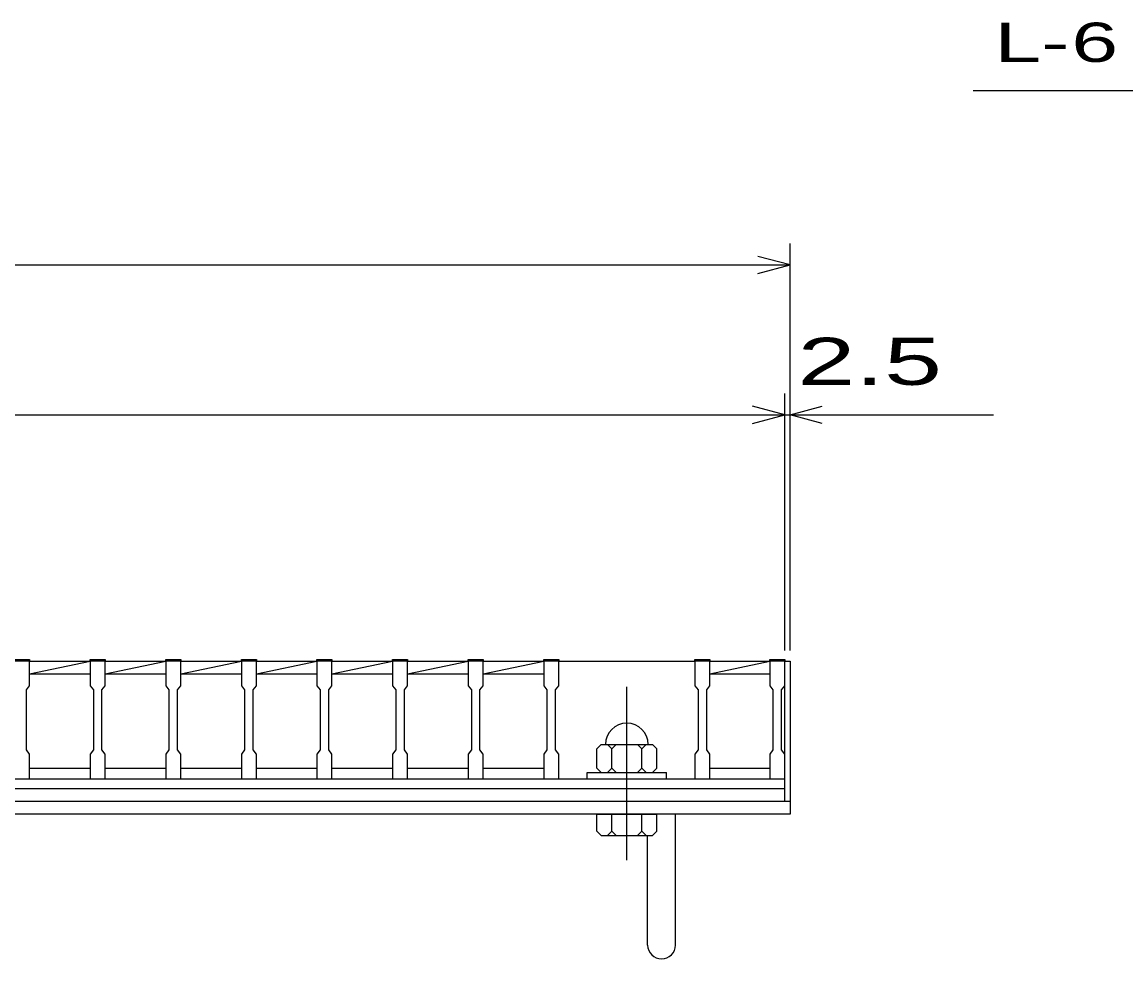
# Model space of a CAD drawing. Units: millimetres, scale not verified. Extents: x -1820 to 1731, y -1282 to 1054.
# Drawn here: x -709 to -194, y -637 to -199 of the extents above; entities that cross this region are included whole.
import ezdxf
from ezdxf.enums import TextEntityAlignment as Align

# ---------------------------------------------------------------- set-up
doc = ezdxf.new("R2010")
doc.units = ezdxf.units.MM
doc.header["$LTSCALE"] = 10
doc.linetypes.add('CHAIN', pattern=[18.5, 12, -1.5, 3.5, -1.5])
for name, color, linetype, lineweight in [('16', 3, 'Continuous', 25), ('19', 6, 'Continuous', 25), ('22', 4, 'Continuous', 25)]:
    doc.layers.add(name, color=color, linetype=linetype, lineweight=lineweight)
doc.styles.add('ベクトル', font='')
doc.styles.get('ベクトル').set_extended_font_data('ベクトル')

msp = doc.modelspace()

# ---------------------------------------------------------------- linework, layer by layer
at = {"layer": '16'}
for p, q in [((-712.6, -496.8), (-705.6, -496.8)), ((-705.6, -497.5), (-712.6, -497.5)), ((-705.6, -496.8), (-705.6, -497.5)), ((-705.6, -509), (-705.6, -497.5)), ((-705.6, -497.5), (-677.3, -497.5)), ((-705.6, -503.5), (-677.3, -497.5)), ((-677.3, -497.5), (-677.3, -496.8)), ((-677.3, -496.8), (-670.3, -496.8)), ((-677.3, -497.5), (-677.3, -509)), ((-670.3, -497.5), (-677.3, -497.5)), ((-670.3, -496.8), (-670.3, -497.5)), ((-670.3, -509), (-670.3, -497.5)), ((-670.3, -497.5), (-642, -497.5)), ((-670.3, -503.5), (-642, -497.5)), ((-642, -497.5), (-642, -496.8)), ((-642, -496.8), (-635, -496.8)), ((-642, -497.5), (-642, -509)), ((-635, -497.5), (-642, -497.5)), ((-635, -496.8), (-635, -497.5)), ((-635, -509), (-635, -497.5)), ((-635, -497.5), (-606.7, -497.5)), ((-635, -503.5), (-606.7, -497.5)), ((-606.7, -497.5), (-606.7, -496.8)), ((-606.7, -496.8), (-599.7, -496.8)), ((-606.7, -497.5), (-606.7, -509)), ((-599.7, -497.5), (-606.7, -497.5)), ((-599.7, -496.8), (-599.7, -497.5)), ((-599.7, -509), (-599.7, -497.5)), ((-599.7, -497.5), (-571.4, -497.5)), ((-599.7, -503.5), (-571.4, -497.5)), ((-571.4, -497.5), (-571.4, -496.8)), ((-571.4, -496.8), (-564.4, -496.8)), ((-571.4, -497.5), (-571.4, -509)), ((-564.4, -497.5), (-571.4, -497.5)), ((-564.4, -496.8), (-564.4, -497.5)), ((-564.4, -509), (-564.4, -497.5)), ((-564.4, -497.5), (-536.1, -497.5)), ((-564.4, -503.5), (-536.1, -497.5)), ((-536.1, -497.5), (-536.1, -496.8)), ((-536.1, -496.8), (-529.1, -496.8)), ((-536.1, -497.5), (-536.1, -509)), ((-529.1, -497.5), (-536.1, -497.5)), ((-529.1, -496.8), (-529.1, -497.5)), ((-529.1, -509), (-529.1, -497.5)), ((-529.1, -497.5), (-500.8, -497.5)), ((-529.1, -503.5), (-500.8, -497.5)), ((-500.8, -497.5), (-500.8, -496.8)), ((-500.8, -496.8), (-493.8, -496.8)), ((-500.8, -497.5), (-500.8, -509)), ((-493.8, -497.5), (-500.8, -497.5)), ((-493.8, -496.8), (-493.8, -497.5)), ((-493.8, -509), (-493.8, -497.5)), ((-493.8, -497.5), (-465.5, -497.5)), ((-493.8, -503.5), (-465.5, -497.5)), ((-465.5, -497.5), (-465.5, -496.8)), ((-465.5, -496.8), (-458.5, -496.8)), ((-465.5, -497.5), (-465.5, -509)), ((-458.5, -497.5), (-465.5, -497.5)), ((-458.5, -496.8), (-458.5, -497.5)), ((-458.5, -509), (-458.5, -497.5)), ((-458.5, -497.5), (-394.9, -497.5)), ((-394.9, -497.5), (-394.9, -496.8)), ((-394.9, -496.8), (-387.9, -496.8)), ((-394.9, -497.5), (-394.9, -509)), ((-387.9, -497.5), (-394.9, -497.5)), ((-387.9, -496.8), (-387.9, -497.5)), ((-387.9, -509), (-387.9, -497.5)), ((-387.9, -497.5), (-360, -497.5)), ((-387.9, -503.5), (-360, -497.58)), ((-360, -497.5), (-360, -496.8)), ((-360, -496.8), (-353, -496.8)), ((-360, -497.5), (-360, -509)), ((-353, -497.5), (-360, -497.5)), ((-353, -496.8), (-353, -497.5)), ((-353, -509), (-353, -497.5)), ((-353, -547.5), (-353, -497.5)), ((-705.6, -503.5), (-677.3, -503.5)), ((-670.3, -503.5), (-642, -503.5)), ((-635, -503.5), (-606.7, -503.5)), ((-599.7, -503.5), (-571.4, -503.5)), ((-564.4, -503.5), (-536.1, -503.5)), ((-529.1, -503.5), (-500.8, -503.5)), ((-493.8, -503.5), (-465.5, -503.5)), ((-387.9, -503.5), (-360, -503.5)), ((-707.1, -511), (-705.6, -509)), ((-677.3, -509), (-675.8, -511)), ((-671.8, -511), (-670.3, -509)), ((-642, -509), (-640.5, -511)), ((-636.5, -511), (-635, -509)), ((-606.7, -509), (-605.2, -511)), ((-601.2, -511), (-599.7, -509)), ((-571.4, -509), (-569.9, -511)), ((-565.9, -511), (-564.4, -509)), ((-536.1, -509), (-534.6, -511)), ((-530.6, -511), (-529.1, -509)), ((-500.8, -509), (-499.3, -511)), ((-495.3, -511), (-493.8, -509)), ((-465.5, -509), (-464, -511)), ((-460, -511), (-458.5, -509)), ((-394.9, -509), (-393.4, -511)), ((-389.4, -511), (-387.9, -509)), ((-360, -509), (-358.5, -511)), ((-354.5, -511), (-353, -509)), ((-707.1, -539), (-707.1, -511)), ((-675.8, -511), (-675.8, -539)), ((-671.8, -539), (-671.8, -511)), ((-640.5, -511), (-640.5, -539)), ((-636.5, -539), (-636.5, -511)), ((-605.2, -511), (-605.2, -539)), ((-601.2, -539), (-601.2, -511)), ((-569.9, -511), (-569.9, -539)), ((-565.9, -539), (-565.9, -511)), ((-534.6, -511), (-534.6, -539)), ((-530.6, -539), (-530.6, -511)), ((-499.3, -511), (-499.3, -539)), ((-495.3, -539), (-495.3, -511)), ((-464, -511), (-464, -539)), ((-460, -539), (-460, -511)), ((-393.4, -511), (-393.4, -539)), ((-389.4, -539), (-389.4, -511)), ((-358.5, -511), (-358.5, -539)), ((-354.5, -539), (-354.5, -511)), ((-705.6, -541), (-707.1, -539)), ((-705.6, -552.5), (-705.6, -541)), ((-675.8, -539), (-677.3, -541)), ((-677.3, -541), (-677.3, -552.5)), ((-670.3, -541), (-671.8, -539)), ((-670.3, -552.5), (-670.3, -541)), ((-640.5, -539), (-642, -541)), ((-642, -541), (-642, -552.5)), ((-635, -541), (-636.5, -539)), ((-635, -552.5), (-635, -541)), ((-605.2, -539), (-606.7, -541)), ((-606.7, -541), (-606.7, -552.5)), ((-599.7, -541), (-601.2, -539)), ((-599.7, -552.5), (-599.7, -541)), ((-569.9, -539), (-571.4, -541)), ((-571.4, -541), (-571.4, -552.5)), ((-564.4, -541), (-565.9, -539)), ((-564.4, -552.5), (-564.4, -541)), ((-534.6, -539), (-536.1, -541)), ((-536.1, -541), (-536.1, -552.5)), ((-529.1, -541), (-530.6, -539)), ((-529.1, -552.5), (-529.1, -541)), ((-499.3, -539), (-500.8, -541)), ((-500.8, -541), (-500.8, -552.5)), ((-493.8, -541), (-495.3, -539)), ((-493.8, -552.5), (-493.8, -541)), ((-464, -539), (-465.5, -541)), ((-465.5, -541), (-465.5, -552.5)), ((-458.5, -541), (-460, -539)), ((-458.5, -552.5), (-458.5, -541)), ((-438.7, -536.5), (-440.7, -538.5)), ((-440.7, -547.5), (-440.7, -538.5)), ((-438.7, -536.5), (-414.7, -536.5)), ((-433.7, -538.5), (-435.7, -536.5)), ((-433.7, -538.5), (-431.7, -536.5)), ((-433.7, -547.5), (-433.7, -538.5)), ((-419.7, -538.5), (-421.7, -536.5)), ((-419.7, -538.5), (-417.7, -536.5)), ((-419.7, -547.5), (-419.7, -538.5)), ((-412.7, -538.5), (-414.7, -536.5)), ((-412.7, -547.5), (-412.7, -538.5)), ((-393.4, -539), (-394.9, -541)), ((-394.9, -541), (-394.9, -552.5)), ((-387.9, -541), (-389.4, -539)), ((-387.9, -552.5), (-387.9, -541)), ((-358.5, -539), (-360, -541)), ((-360, -541), (-360, -552.5)), ((-353, -541), (-354.5, -539)), ((-353, -552.5), (-353, -541)), ((-705.6, -547.5), (-677.3, -547.5)), ((-670.3, -547.5), (-642, -547.5)), ((-635, -547.5), (-606.7, -547.5)), ((-599.7, -547.5), (-571.4, -547.5)), ((-564.4, -547.5), (-536.1, -547.5)), ((-529.1, -547.5), (-500.8, -547.5)), ((-493.8, -547.5), (-465.5, -547.5)), ((-445.2, -552.5), (-445.2, -549.5)), ((-445.2, -549.5), (-408.2, -549.5)), ((-440.7, -547.5), (-438.7, -549.5)), ((-435.7, -549.5), (-433.7, -547.5)), ((-433.7, -547.5), (-431.7, -549.5)), ((-421.7, -549.5), (-419.7, -547.5)), ((-419.7, -547.5), (-417.7, -549.5)), ((-414.7, -549.5), (-412.7, -547.5)), ((-408.2, -552.5), (-408.2, -549.5)), ((-387.9, -547.5), (-360, -547.5)), ((-1348, -552.5), (-353, -552.5)), ((-712.6, -552.5), (-705.6, -552.5)), ((-677.3, -552.5), (-670.3, -552.5)), ((-642, -552.5), (-635, -552.5)), ((-606.7, -552.5), (-599.7, -552.5)), ((-571.4, -552.5), (-564.4, -552.5)), ((-536.1, -552.5), (-529.1, -552.5)), ((-500.8, -552.5), (-493.8, -552.5)), ((-465.5, -552.5), (-458.5, -552.5)), ((-458.5, -552.5), (-394.9, -552.5)), ((-445.2, -552.5), (-408.2, -552.5)), ((-394.9, -552.5), (-387.9, -552.5)), ((-360, -552.5), (-353, -552.5)), ((-353, -557), (-353, -552.5)), ((-1348, -557), (-353, -557)), ((-353, -563), (-353, -557)), ((-1348, -563), (-353, -563))]:
    msp.add_line(p, q, dxfattribs=at)
at = {"layer": '16', "linetype": 'CHAIN'}
msp.add_line((-426.7, -590.5), (-426.7, -509.5), dxfattribs=at)
at = {"layer": '16'}
msp.add_arc((-426.7, -536.5), 10, 0, 180, dxfattribs=at)
at = {"layer": '19'}
for p, q in [((-353, -497.5), (-350.5, -497.5)), ((-350.5, -497.5), (-350.5, -563)), ((-1350.5, -563), (-350.5, -563)), ((-350.5, -563), (-350.5, -569)), ((-350.5, -569), (-1350.5, -569)), ((-440.7, -577), (-440.7, -569)), ((-440.7, -569), (-412.7, -569)), ((-433.7, -577), (-433.7, -569)), ((-419.7, -577), (-419.7, -569)), ((-412.7, -577), (-412.7, -569)), ((-404, -630.11), (-404, -569)), ((-440.7, -577), (-438.7, -579)), ((-433.7, -577), (-435.7, -579)), ((-431.7, -579), (-433.7, -577)), ((-419.7, -577), (-421.7, -579)), ((-417.7, -579), (-419.7, -577)), ((-414.7, -579), (-412.7, -577)), ((-438.7, -579), (-414.7, -579)), ((-417, -630.11), (-417, -579))]:
    msp.add_line(p, q, dxfattribs=at)
msp.add_arc((-410.5, -630.11), 6.5, 180, 0, dxfattribs=at)
at = {"layer": '22'}
for p, q in [((-265, -231), (-65, -231)), ((-350.5, -492.5), (-350.5, -302.5)), ((-350.5, -312.5), (-365.5, -308.5)), ((-1350.5, -312.5), (-350.5, -312.5)), ((-365.5, -316.5), (-350.5, -312.5)), ((-353, -492.5), (-353, -372.5)), ((-350.5, -492.5), (-350.5, -372.5)), ((-353, -382.5), (-368, -378.5)), ((-350.5, -382.5), (-335.5, -378.5)), ((-1348, -382.5), (-353, -382.5)), ((-368, -386.5), (-353, -382.5)), ((-353, -382.5), (-350.5, -382.5)), ((-335.5, -386.5), (-350.5, -382.5)), ((-350.5, -382.5), (-255.5, -382.5))]:
    msp.add_line(p, q, dxfattribs=at)

# ---------------------------------------------------------------- texts
at = {"layer": '22', "color": 2, "style": 'ベクトル'}
for s, height, width, p in [('L-', 18.33, 1.6, (-255, -208.5)), (' 6 ', 18.33, 1.6, (-230, -208.5)), (' 2.5 ', 21.99, 1.65, (-360.5, -357.5))]:
    msp.add_text(s, height=height, dxfattribs=dict(at, width=width)).set_placement(p, align=Align.MIDDLE_LEFT)

doc.saveas('drawing.dxf')
